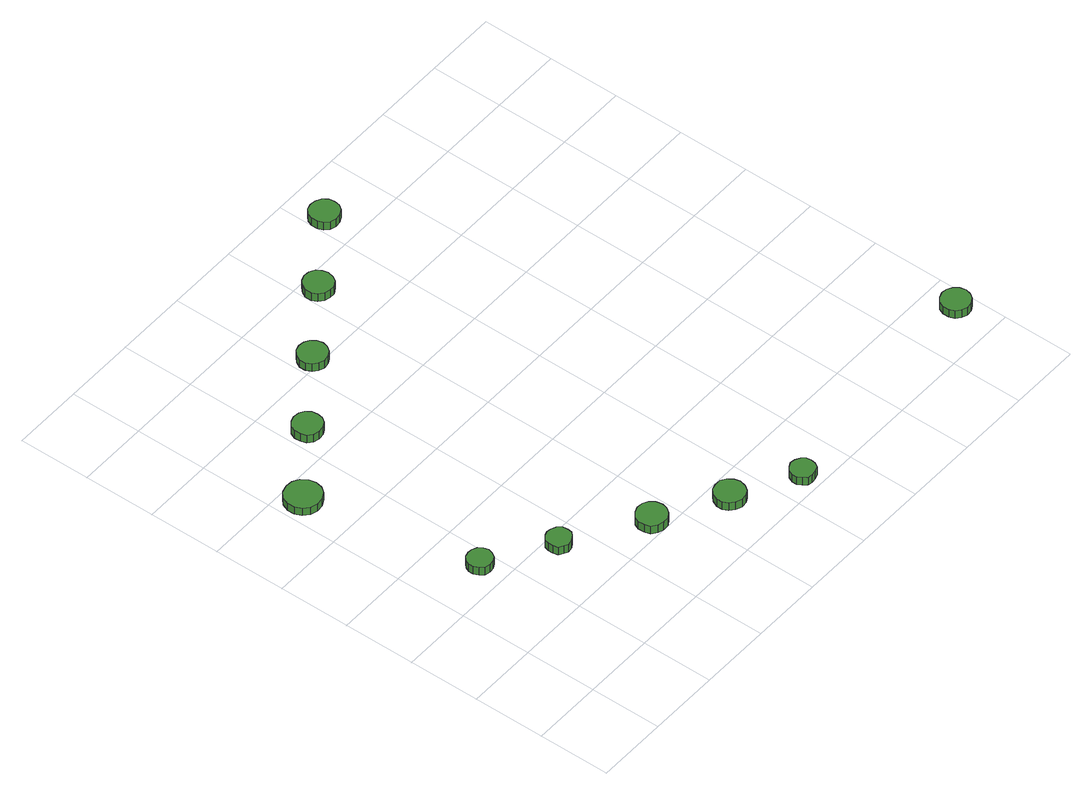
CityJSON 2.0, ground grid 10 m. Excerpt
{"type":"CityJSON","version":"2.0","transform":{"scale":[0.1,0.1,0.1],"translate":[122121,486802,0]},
"CityObjects":{
"tree1":{"type":"SolitaryVegetationObject","attributes":{"function":"something"},"geometry":[{"type":"MultiSurface","lod":"1","boundaries":[[[0,1,2,3,4,5,6,7,8,9,10,11,12,13,14]],[[15,16,17,18,19,20,21,22,23,24,25,26,27,28,29]],[[0,29,28,1]],[[1,28,27,2]],[[2,27,26,3]],[[3,26,25,4]],[[4,25,24,5]],[[5,24,23,6]],[[6,23,22,7]],[[7,22,21,8]],[[8,21,20,9]],[[9,20,19,10]],[[10,19,18,11]],[[11,18,17,12]],[[12,17,16,13]],[[13,16,15,14]],[[14,15,29,0]]]}]},
"tree2":{"type":"SolitaryVegetationObject","attributes":{"function":"something"},"geometry":[{"type":"MultiSurface","lod":"1","boundaries":[[[30,31,32,33,34,35,36,37,38,39,40,41,42,43,44]],[[45,46,47,48,49,50,51,52,53,54,55,56,57,58,59]],[[30,59,58,31]],[[31,58,57,32]],[[32,57,56,33]],[[33,56,55,34]],[[34,55,54,35]],[[35,54,53,36]],[[36,53,52,37]],[[37,52,51,38]],[[38,51,50,39]],[[39,50,49,40]],[[40,49,48,41]],[[41,48,47,42]],[[42,47,46,43]],[[43,46,45,44]],[[44,45,59,30]]]}]},
"tree3":{"type":"SolitaryVegetationObject","attributes":{"function":"something"},"geometry":[{"type":"MultiSurface","lod":"1","boundaries":[[[60,61,62,63,64,65,66,67,68,69,70,71,72,73,74]],[[75,76,77,78,79,80,81,82,83,84,85,86,87,88,89]],[[60,89,88,61]],[[61,88,87,62]],[[62,87,86,63]],[[63,86,85,64]],[[64,85,84,65]],[[65,84,83,66]],[[66,83,82,67]],[[67,82,81,68]],[[68,81,80,69]],[[69,80,79,70]],[[70,79,78,71]],[[71,78,77,72]],[[72,77,76,73]],[[73,76,75,74]],[[74,75,89,60]]]}]},
"tree4":{"type":"SolitaryVegetationObject","attributes":{"function":"something"},"geometry":[{"type":"MultiSurface","lod":"1","boundaries":[[[90,91,92,93,94,95,96,97,98,99,100,101,102,103,104]],[[105,106,107,108,109,110,111,112,113,114,115,116,117,118,119]],[[90,119,118,91]],[[91,118,117,92]],[[92,117,116,93]],[[93,116,115,94]],[[94,115,114,95]],[[95,114,113,96]],[[96,113,112,97]],[[97,112,111,98]],[[98,111,110,99]],[[99,110,109,100]],[[100,109,108,101]],[[101,108,107,102]],[[102,107,106,103]],[[103,106,105,104]],[[104,105,119,90]]]}]},
"tree5":{"type":"SolitaryVegetationObject","attributes":{"function":"something"},"geometry":[{"type":"MultiSurface","lod":"1","boundaries":[[[120,121,122,123,124,125,126,127,128,129,130,131,132,133,134]],[[135,136,137,138,139,140,141,142,143,144,145,146,147,148,149]],[[120,149,148,121]],[[121,148,147,122]],[[122,147,146,123]],[[123,146,145,124]],[[124,145,144,125]],[[125,144,143,126]],[[126,143,142,127]],[[127,142,141,128]],[[128,141,140,129]],[[129,140,139,130]],[[130,139,138,131]],[[131,138,137,132]],[[132,137,136,133]],[[133,136,135,134]],[[134,135,149,120]]]}]},
"tree6":{"type":"SolitaryVegetationObject","attributes":{"function":"something"},"geometry":[{"type":"MultiSurface","lod":"1","boundaries":[[[150,151,152,153,154,155,156,157,158,159,160,161,162,163,164]],[[165,166,167,168,169,170,171,172,173,174,175,176,177,178,179]],[[150,179,178,151]],[[151,178,177,152]],[[152,177,176,153]],[[153,176,175,154]],[[154,175,174,155]],[[155,174,173,156]],[[156,173,172,157]],[[157,172,171,158]],[[158,171,170,159]],[[159,170,169,160]],[[160,169,168,161]],[[161,168,167,162]],[[162,167,166,163]],[[163,166,165,164]],[[164,165,179,150]]]}]},
"tree7":{"type":"SolitaryVegetationObject","attributes":{"function":"something"},"geometry":[{"type":"MultiSurface","lod":"1","boundaries":[[[180,181,182,183,184,185,186,187,188,189,190,191,192,193,194]],[[195,196,197,198,199,200,201,202,203,204,205,206,207,208,209]],[[180,209,208,181]],[[181,208,207,182]],[[182,207,206,183]],[[183,206,205,184]],[[184,205,204,185]],[[185,204,203,186]],[[186,203,202,187]],[[187,202,201,188]],[[188,201,200,189]],[[189,200,199,190]],[[190,199,198,191]],[[191,198,197,192]],[[192,197,196,193]],[[193,196,195,194]],[[194,195,209,180]]]}]},
"tree8":{"type":"SolitaryVegetationObject","attributes":{"function":"something"},"geometry":[{"type":"MultiSurface","lod":"1","boundaries":[[[210,211,212,213,214,215,216,217,218,219,220,221,222,223,224]],[[225,226,227,228,229,230,231,232,233,234,235,236,237,238,239]],[[210,239,238,211]],[[211,238,237,212]],[[212,237,236,213]],[[213,236,235,214]],[[214,235,234,215]],[[215,234,233,216]],[[216,233,232,217]],[[217,232,231,218]],[[218,231,230,219]],[[219,230,229,220]],[[220,229,228,221]],[[221,228,227,222]],[[222,227,226,223]],[[223,226,225,224]],[[224,225,239,210]]]}]},
"tree9":{"type":"SolitaryVegetationObject","attributes":{"function":"something"},"geometry":[{"type":"MultiSurface","lod":"1","boundaries":[[[240,241,242,243,244,245,246,247,248,249,250,251,252,253,254]],[[255,256,257,258,259,260,261,262,263,264,265,266,267,268,269]],[[240,269,268,241]],[[241,268,267,242]],[[242,267,266,243]],[[243,266,265,244]],[[244,265,264,245]],[[245,264,263,246]],[[246,263,262,247]],[[247,262,261,248]],[[248,261,260,249]],[[249,260,259,250]],[[250,259,258,251]],[[251,258,257,252]],[[252,257,256,253]],[[253,256,255,254]],[[254,255,269,240]]]}]},
"tree10":{"type":"SolitaryVegetationObject","attributes":{"function":"something"},"geometry":[{"type":"MultiSurface","lod":"1","boundaries":[[[270,271,272,273,274,275,276,277,278,279,280,281,282,283,284]],[[285,286,287,288,289,290,291,292,293,294,295,296,297,298,299]],[[270,299,298,271]],[[271,298,297,272]],[[272,297,296,273]],[[273,296,295,274]],[[274,295,294,275]],[[275,294,293,276]],[[276,293,292,277]],[[277,292,291,278]],[[278,291,290,279]],[[279,290,289,280]],[[280,289,288,281]],[[281,288,287,282]],[[282,287,286,283]],[[283,286,285,284]],[[284,285,299,270]]]}]},
"tree11":{"type":"SolitaryVegetationObject","attributes":{"function":"something"},"geometry":[{"type":"MultiSurface","lod":"1","boundaries":[[[300,301,302,303,304,305,306,307,308,309,310,311,312,313,314]],[[315,316,317,318,319,320,321,322,323,324,325,326,327,328,329]],[[300,329,328,301]],[[301,328,327,302]],[[302,327,326,303]],[[303,326,325,304]],[[304,325,324,305]],[[305,324,323,306]],[[306,323,322,307]],[[307,322,321,308]],[[308,321,320,309]],[[309,320,319,310]],[[310,319,318,311]],[[311,318,317,312]],[[312,317,316,313]],[[313,316,315,314]],[[314,315,329,300]]]}]}
},
"vertices":[
[92,233,28],[90,240,28],[86,246,28],[80,249,28],[73,250,28],[66,248,28],[61,243,28],[58,237,28],[58,230,28],[61,223,28],[66,218,28],[73,216,28],[80,217,28],[86,220,28],[90,226,28],[90,226,15],[86,220,15],[80,217,15],[73,216,15],[66,218,15],[61,223,15],[58,230,15],[58,237,15],[61,243,15],[66,248,15],[73,250,15],[80,249,15],[86,246,15],[90,240,15],[92,233,15],
[53,468,25],[51,478,25],[45,487,25],[36,492,25],[26,493,25],[16,490,25],[8,483,25],[4,473,25],[4,463,25],[8,454,25],[16,447,25],[26,444,25],[36,445,25],[45,450,25],[51,458,25],[51,458,13],[45,450,13],[36,445,13],[26,444,13],[16,447,13],[8,454,13],[4,463,13],[4,473,13],[8,483,13],[16,490,13],[26,493,13],[36,492,13],[45,487,13],[51,478,13],[53,468,13],
[178,180,28],[177,187,28],[172,193,28],[166,196,28],[159,197,28],[153,195,28],[147,190,28],[145,184,28],[145,177,28],[147,170,28],[153,166,28],[159,163,28],[166,164,28],[172,168,28],[177,173,28],[177,173,15],[172,168,15],[166,164,15],[159,163,15],[153,166,15],[147,170,15],[145,177,15],[145,184,15],[147,190,15],[153,195,15],[159,197,15],[166,196,15],[172,193,15],[177,187,15],[178,180,15],
[145,539,24],[144,547,24],[139,554,24],[132,558,24],[123,559,24],[115,556,24],[109,551,24],[106,543,24],[106,535,24],[109,527,24],[115,521,24],[123,519,24],[132,520,24],[139,524,24],[144,531,24],[144,531,11],[139,524,11],[132,520,11],[123,519,11],[115,521,11],[109,527,11],[106,535,11],[106,543,11],[109,551,11],[115,556,11],[123,559,11],[132,558,11],[139,554,11],[144,547,11],[145,539,11],
[283,117,27],[281,126,27],[276,133,27],[269,137,27],[260,138,27],[252,135,27],[245,129,27],[242,122,27],[242,113,27],[245,105,27],[252,99,27],[260,97,27],[269,97,27],[276,102,27],[281,109,27],[281,109,14],[276,102,14],[269,97,14],[260,97,14],[252,99,14],[245,105,14],[242,113,14],[242,122,14],[245,129,14],[252,135,14],[260,138,14],[269,137,14],[276,133,14],[281,126,14],[283,117,14],
[373,69,25],[371,77,25],[366,84,25],[359,89,25],[350,89,25],[342,87,25],[336,81,25],[332,73,25],[332,64,25],[336,57,25],[342,51,25],[350,48,25],[359,49,25],[366,53,25],[371,60,25],[371,60,12],[366,53,12],[359,49,12],[350,48,12],[342,51,12],[336,57,12],[332,64,12],[332,73,12],[336,81,12],[342,87,12],[350,89,12],[359,89,12],[366,84,12],[371,77,12],[373,69,12],
[244,609,23],[242,617,23],[237,624,23],[230,628,23],[222,629,23],[214,627,23],[208,621,23],[204,613,23],[204,605,23],[208,597,23],[214,592,23],[222,589,23],[230,590,23],[237,594,23],[242,601,23],[242,601,10],[237,594,10],[230,590,10],[222,589,10],[214,592,10],[208,597,10],[204,605,10],[204,613,10],[208,621,10],[214,627,10],[222,629,10],[230,628,10],[237,624,10],[242,617,10],[244,609,10],
[454,24,25],[453,31,25],[449,36,25],[442,40,25],[435,41,25],[429,38,25],[424,34,25],[421,27,25],[421,20,25],[424,14,25],[429,9,25],[435,7,25],[442,8,25],[449,11,25],[453,17,25],[453,17,12],[449,11,12],[442,8,12],[435,7,12],[429,9,12],[424,14,12],[421,20,12],[421,27,12],[424,34,12],[429,38,12],[435,41,12],[442,40,12],[449,36,12],[453,31,12],[454,24,12],
[341,678,22],[339,686,22],[335,693,22],[327,697,22],[319,698,22],[311,695,22],[305,689,22],[301,682,22],[301,673,22],[305,666,22],[311,660,22],[319,658,22],[327,658,22],[335,663,22],[339,669,22],[339,669,9],[335,663,9],[327,658,9],[319,658,9],[311,660,9],[305,666,9],[301,673,9],[301,682,9],[305,689,9],[311,695,9],[319,698,9],[327,697,9],[335,693,9],[339,686,9],[341,678,9],
[440,747,21],[439,755,21],[434,762,21],[426,766,21],[418,767,21],[410,765,21],[404,759,21],[401,751,21],[401,743,21],[404,735,21],[410,730,21],[418,727,21],[426,728,21],[434,732,21],[439,739,21],[439,739,8],[434,732,8],[426,728,8],[418,727,8],[410,730,8],[404,735,8],[401,743,8],[401,751,8],[404,759,8],[410,765,8],[418,767,8],[426,766,8],[434,762,8],[439,755,8],[440,747,8],
[796,57,23],[794,65,23],[789,72,23],[782,76,23],[774,77,23],[766,74,23],[760,69,23],[757,61,23],[757,53,23],[760,45,23],[766,40,23],[774,37,23],[782,38,23],[789,42,23],[794,49,23],[794,49,10],[789,42,10],[782,38,10],[774,37,10],[766,40,10],[760,45,10],[757,53,10],[757,61,10],[760,69,10],[766,74,10],[774,77,10],[782,76,10],[789,72,10],[794,65,10],[796,57,10]
]}
